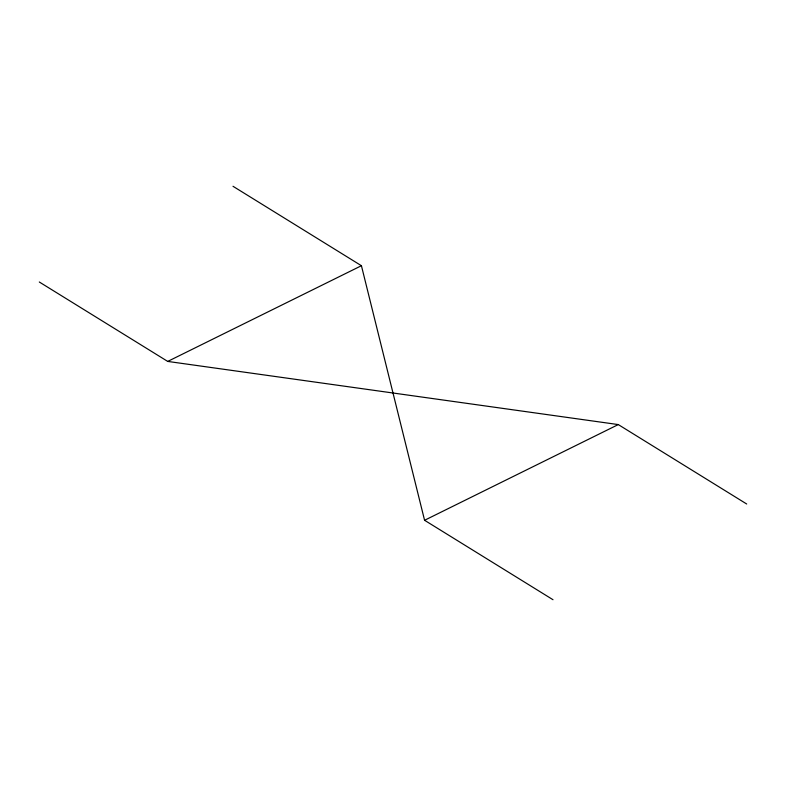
<?xml version="1.0" encoding="UTF-8"?>
<svg xmlns="http://www.w3.org/2000/svg" width="786" height="786" viewBox="0 0 786 786"><rect width="100%" height="100%" fill="white"/><g stroke="black" fill="none" stroke-linecap="round" stroke-linejoin="round"><path stroke-width="1.18" d="M39.3 281.997L167.723 361.422L361.422 265.717L424.578 520.283L553 599.718M424.578 520.283L618.277 424.578L746.7 504.003M167.723 361.422L618.277 424.578M233 186.282L361.422 265.717"/></g></svg>
